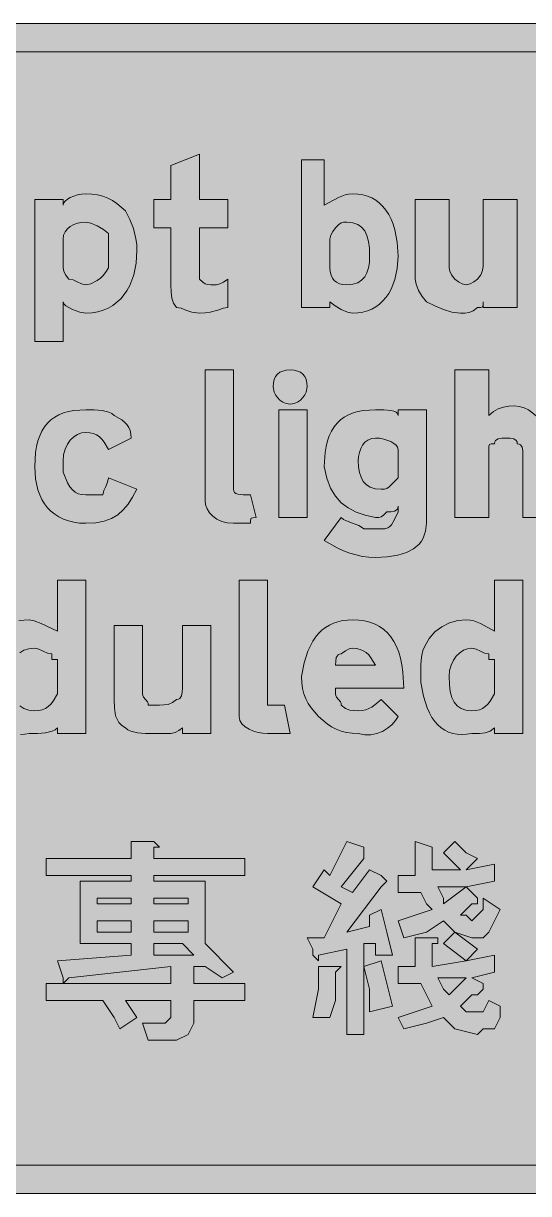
# Model space of a CAD drawing. Header units: metres. Extents: x 13 to 552, y 12 to 259.
# Drawn here: x 201.9 to 308.7, y 11.8 to 259 of the extents above; entities that cross this region are included whole.
import ezdxf

# ---------------------------------------------------------------- set-up
doc = ezdxf.new("R2010")
doc.units = ezdxf.units.M
doc.layers.add('FILL_BLACK_000000', color=7, linetype='Continuous', true_color=0x000000)
doc.layers.add('FILL_WHITE_FFFFFF', color=7, linetype='Continuous', true_color=0xffffff)

msp = doc.modelspace()

# ---------------------------------------------------------------- hatches: boundary and pattern name
at = {"layer": 'FILL_BLACK_000000', "true_color": 0x000000}
h = msp.add_hatch(color=7, dxfattribs=at)
h.dxf.hatch_style = 1
h.paths.add_polyline_path([(24.52, 11.82), (23.48, 11.98), (21.27, 12.66), (20.15, 13.17), (19.06, 13.78), (18.02, 14.52), (17.07, 15.36), (15.5, 17.18), (14.88, 18.12), (14.37, 19.11), (13.98, 20.15), (13.7, 21.27), (13.53, 22.46), (13.47, 23.76), (13.47, 246.96), (13.53, 248.26), (13.7, 249.45), (13.98, 250.57), (14.37, 251.61), (14.88, 252.6), (15.5, 253.54), (17.07, 255.36), (18.02, 256.2), (19.06, 256.93), (20.15, 257.55), (21.27, 258.06), (23.48, 258.73), (24.52, 258.9), (25.47, 258.96), (540.27, 258.96), (542.67, 258.81), (543.98, 258.45), (544.57, 258.16), (545.07, 257.76), (545.97, 257.55), (546.87, 257.01), (548.67, 255.36), (550.32, 253.56), (550.86, 252.66), (551.07, 251.76), (551.47, 251.26), (551.76, 250.67), (552.12, 249.36), (552.27, 246.96), (552.27, 23.76), (552.21, 22.46), (552.05, 21.27), (551.76, 20.15), (551.37, 19.11), (550.86, 18.12), (550.25, 17.18), (548.67, 15.36), (546.85, 13.78), (545.91, 13.17), (544.92, 12.66), (543.88, 12.27), (542.76, 11.98), (541.57, 11.82), (540.27, 11.76), (25.47, 11.76), (24.52, 11.82)])
h.paths.add_polyline_path([(543.12, 17.91), (544.15, 18.27), (545.07, 18.96), (545.76, 19.88), (546.12, 20.91), (546.25, 22.17), (546.27, 23.76), (546.27, 246.96), (546.27, 249.36), (546.22, 249.76), (546.08, 250.07), (545.67, 250.56), (545.26, 251.05), (545.12, 251.36), (545.07, 251.76), (544.15, 252.45), (543.12, 252.81), (541.86, 252.94), (540.27, 252.96), (25.47, 252.96), (23.07, 252.96), (21.87, 251.76), (20.99, 250.67), (20.22, 249.36), (19.68, 248.05), (19.47, 246.96), (19.47, 23.76), (19.49, 22.88), (19.62, 22.11), (19.98, 21.57), (20.27, 21.41), (20.67, 21.36), (20.69, 20.65), (20.82, 20.16), (21.18, 19.67), (21.87, 18.96), (22.77, 18.27), (23.67, 17.91), (24.57, 17.78), (25.47, 17.76), (540.27, 17.76), (541.86, 17.78), (543.12, 17.91)], flags=16)
h = msp.add_hatch(color=7, dxfattribs=at)
h.dxf.hatch_style = 1
h.paths.add_polyline_path([(245.07, 221.76), (245.07, 215.76), (239.07, 215.76), (239.07, 206.16), (239.07, 204.96), (239.78, 204.27), (240.27, 203.91), (240.76, 203.78), (241.47, 203.76), (242.67, 203.76), (243.42, 203.91), (244.19, 204.27), (245.07, 204.96), (245.07, 198.96), (244.13, 198.77), (242.97, 198.36), (241.36, 197.95), (240.31, 197.81), (239.07, 197.76), (237.48, 197.95), (236.22, 198.36), (235.19, 198.77), (234.27, 198.96), (233.58, 199.88), (233.22, 200.91), (233.09, 202.17), (233.07, 203.76), (233.07, 215.76), (229.47, 215.76), (229.47, 221.76), (233.07, 221.76), (233.07, 228.96), (239.07, 231.36), (239.07, 221.76), (245.07, 221.76)])
h = msp.add_hatch(color=7, dxfattribs=at)
h.dxf.hatch_style = 1
h.paths.add_polyline_path([(269.07, 198.51), (267.76, 199.28), (266.67, 200.16), (266.67, 198.96), (260.67, 198.96), (260.67, 230.16), (265.47, 230.16), (265.47, 220.56), (268.47, 222.21), (269.86, 222.75), (270.62, 222.91), (271.47, 222.96), (272.57, 222.9), (273.61, 222.74), (274.58, 222.46), (275.5, 222.08), (276.36, 221.59), (277.14, 221), (277.87, 220.3), (278.52, 219.51), (279.1, 218.62), (279.61, 217.63), (280.05, 216.54), (280.41, 215.37), (280.9, 212.74), (281.07, 209.76), (280.9, 207.18), (280.41, 204.85), (279.61, 202.8), (279.1, 201.89), (278.52, 201.06), (277.87, 200.32), (277.14, 199.66), (276.36, 199.09), (275.5, 198.62), (274.58, 198.25), (273.61, 197.98), (272.57, 197.82), (271.47, 197.76), (270.38, 197.97), (269.07, 198.51)])
h.paths.add_polyline_path([(272.54, 204.19), (273.37, 204.71), (274.02, 205.41), (274.5, 206.28), (274.83, 207.3), (275.01, 208.47), (275.07, 209.76), (275.01, 211.45), (274.83, 212.91), (274.5, 214.15), (274.02, 215.16), (273.37, 215.95), (272.54, 216.51), (271.51, 216.85), (270.27, 216.96), (269.56, 216.94), (269.07, 216.81), (268.58, 216.45), (267.87, 215.76), (267.27, 215.01), (266.86, 214.24), (266.67, 213.36), (266.67, 207.36), (266.73, 206.52), (266.9, 205.78), (267.18, 205.17), (267.57, 204.66), (268.08, 204.27), (268.7, 203.98), (269.43, 203.82), (270.27, 203.76), (271.51, 203.87), (272.54, 204.19)], flags=16)
h = msp.add_hatch(color=7, dxfattribs=at)
h.dxf.hatch_style = 1
h.paths.add_polyline_path([(225.2, 205.86), (224.82, 204.71), (224.35, 203.62), (223.8, 202.6), (223.17, 201.66), (222.45, 200.8), (221.65, 200.04), (220.77, 199.37), (219.8, 198.81), (218.74, 198.36), (217.6, 198.03), (216.38, 197.83), (215.07, 197.76), (213.81, 197.97), (212.22, 198.51), (210.85, 199.28), (210.43, 199.71), (210.27, 200.16), (210.27, 191.76), (204.27, 191.76), (204.27, 221.76), (210.27, 221.76), (210.27, 220.56), (210.38, 221.01), (210.68, 221.44), (211.16, 221.85), (211.77, 222.21), (213.31, 222.75), (214.17, 222.91), (215.07, 222.96), (216.37, 222.9), (217.56, 222.73), (218.68, 222.45), (219.72, 222.06), (220.71, 221.55), (221.65, 220.93), (223.47, 219.36), (224.35, 217.54), (225.12, 215.61), (225.66, 213.45), (225.82, 212.26), (225.87, 210.96), (225.7, 208.33), (225.2, 205.86)])
h.paths.add_polyline_path([(217.47, 204.66), (218.14, 205.17), (218.78, 205.78), (219.37, 206.52), (219.87, 207.36), (219.87, 208.56), (219.87, 213.36), (219.87, 214.56), (218.78, 215.44), (217.47, 216.21), (216.16, 216.75), (215.07, 216.96), (214.17, 216.9), (213.31, 216.73), (212.5, 216.45), (211.77, 216.06), (211.16, 215.55), (210.68, 214.93), (210.38, 214.2), (210.27, 213.36), (210.27, 207.36), (210.42, 206.61), (210.78, 205.84), (211.47, 204.96), (212.37, 204.77), (213.27, 204.36), (214.17, 203.95), (215.07, 203.76), (216.16, 203.98), (217.47, 204.66)], flags=16)
h = msp.add_hatch(color=7, dxfattribs=at)
h.dxf.hatch_style = 1
h.paths.add_polyline_path([(306.27, 221.76), (306.27, 198.96), (299.07, 198.96), (299.07, 200.16), (299.05, 199.47), (298.92, 199.11), (298.56, 198.98), (297.87, 198.96), (296.97, 198.27), (296.07, 197.91), (295.17, 197.78), (294.27, 197.76), (292.47, 197.97), (290.67, 198.51), (288.87, 199.28), (287.07, 200.16), (286.19, 201.25), (285.42, 202.56), (284.88, 203.87), (284.67, 204.96), (284.67, 221.76), (291.87, 221.76), (291.87, 207.36), (292.02, 206.61), (292.38, 205.84), (293.07, 204.96), (293.82, 204.36), (294.59, 203.95), (295.47, 203.76), (296.35, 203.95), (297.12, 204.36), (297.87, 204.96), (298.56, 205.86), (298.92, 206.76), (299.05, 207.66), (299.07, 208.56), (299.07, 221.76), (306.27, 221.76)])
h = msp.add_hatch(color=7, dxfattribs=at)
h.dxf.hatch_style = 1
h.paths.add_polyline_path([(246.27, 161.76), (246.27, 160.56), (246.33, 160.16), (246.5, 159.87), (246.78, 159.65), (247.17, 159.51), (248.3, 159.38), (249.87, 159.36), (251.07, 154.56), (250.38, 154.54), (250.02, 154.41), (249.89, 154.05), (249.87, 153.36), (246.27, 153.36), (244.98, 153.47), (243.81, 153.77), (242.79, 154.25), (241.92, 154.86), (241.22, 155.59), (240.7, 156.4), (240.38, 157.26), (240.27, 158.16), (240.27, 159.36), (240.27, 185.76), (246.27, 185.76), (246.27, 161.76)])
h = msp.add_hatch(color=7, dxfattribs=at)
h.dxf.hatch_style = 1
h.paths.add_polyline_path([(261.65, 181.09), (261.36, 180.49), (260.97, 179.91), (260.46, 179.38), (259.85, 178.95), (259.11, 178.67), (258.27, 178.56), (257.43, 178.67), (256.7, 178.95), (256.08, 179.38), (255.57, 179.91), (255.18, 180.49), (254.9, 181.09), (254.67, 182.16), (254.73, 183), (254.9, 183.73), (255.18, 184.35), (255.57, 184.86), (256.08, 185.25), (256.7, 185.53), (257.43, 185.7), (258.27, 185.76), (259.11, 185.7), (259.85, 185.53), (260.46, 185.25), (260.97, 184.86), (261.36, 184.35), (261.65, 183.73), (261.81, 183), (261.87, 182.16), (261.65, 181.09)])
h = msp.add_hatch(color=7, dxfattribs=at)
h.dxf.hatch_style = 1
h.paths.add_polyline_path([(301.22, 176.95), (302.26, 177.53), (303.35, 177.91), (304.47, 178.11), (305.59, 178.14), (306.68, 178.02), (307.72, 177.75), (308.67, 177.36), (310.92, 175.56), (311.88, 174.66), (312.16, 174.21), (312.27, 173.76), (312.67, 173.26), (312.96, 172.67), (313.32, 171.36), (313.47, 168.96), (313.47, 154.56), (307.47, 154.56), (307.47, 167.76), (307.45, 168.64), (307.32, 169.41), (306.96, 169.95), (306.67, 170.11), (306.27, 170.16), (306.22, 170.56), (306.06, 170.85), (305.52, 171.21), (304.75, 171.34), (303.87, 171.36), (302.99, 171.34), (302.22, 171.21), (301.68, 170.85), (301.52, 170.56), (301.47, 170.16), (300.78, 170.14), (300.42, 170.01), (300.29, 169.65), (300.27, 168.96), (300.27, 167.76), (300.27, 154.56), (293.07, 154.56), (293.07, 185.76), (300.27, 185.76), (300.27, 176.16), (301.22, 176.95)])
h = msp.add_hatch(color=7, dxfattribs=at)
h.dxf.hatch_style = 1
h.paths.add_polyline_path([(216.85, 177.34), (218.52, 177.21), (219.96, 176.85), (220.57, 176.56), (221.07, 176.16), (222.65, 175.24), (223.26, 174.75), (223.77, 174.21), (224.16, 173.62), (224.45, 172.95), (224.61, 172.21), (224.67, 171.36), (219.87, 168.96), (218.95, 170.53), (218.46, 171.15), (217.92, 171.66), (217.33, 172.05), (216.66, 172.33), (215.92, 172.5), (215.07, 172.56), (214.17, 172.45), (213.31, 172.13), (212.5, 171.61), (211.77, 170.91), (211.16, 170.04), (210.68, 169.02), (210.38, 167.85), (210.27, 166.56), (210.27, 165.36), (210.27, 164.16), (211.19, 161.89), (211.68, 161.06), (212.22, 160.41), (212.81, 159.93), (213.48, 159.6), (214.22, 159.42), (215.07, 159.36), (218.67, 159.36), (218.86, 160.26), (219.27, 161.16), (219.68, 162.06), (219.87, 162.96), (225.87, 160.56), (224.96, 158.87), (224.01, 157.41), (222.98, 156.17), (221.82, 155.16), (220.49, 154.37), (218.95, 153.81), (217.16, 153.47), (215.07, 153.36), (213.76, 153.42), (212.54, 153.58), (211.4, 153.85), (210.35, 154.22), (209.37, 154.69), (208.49, 155.26), (207.69, 155.92), (206.97, 156.66), (206.34, 157.49), (205.79, 158.4), (205.32, 159.39), (204.95, 160.45), (204.44, 162.78), (204.27, 165.36), (204.44, 168.29), (204.65, 169.59), (204.95, 170.78), (205.32, 171.87), (205.79, 172.85), (206.34, 173.73), (206.97, 174.51), (207.69, 175.19), (208.49, 175.78), (209.37, 176.27), (210.35, 176.67), (211.4, 176.97), (212.54, 177.19), (215.07, 177.36), (216.85, 177.34)])
h = msp.add_hatch(color=7, dxfattribs=at)
h.dxf.hatch_style = 1
h.paths.add_polyline_path([(255.87, 154.56), (255.87, 177.36), (261.87, 177.36), (261.87, 154.56), (255.87, 154.56)])
h = msp.add_hatch(color=7, dxfattribs=at)
h.dxf.hatch_style = 1
h.paths.add_polyline_path([(286.39, 150.21), (286.02, 149.56), (285.55, 148.97), (284.37, 147.96), (282.85, 147.17), (281, 146.61), (278.8, 146.27), (276.27, 146.16), (274.92, 146.22), (273.57, 146.38), (272.22, 146.67), (270.87, 147.06), (269.52, 147.57), (268.17, 148.18), (265.47, 149.76), (269.07, 154.56), (269.57, 154.16), (270.16, 153.85), (271.47, 153.36), (272.78, 152.87), (273.37, 152.56), (273.87, 152.16), (277.47, 152.16), (278.26, 152.22), (278.88, 152.38), (279.35, 152.67), (279.72, 153.06), (280.34, 154.18), (281.07, 155.76), (281.07, 156.96), (281.02, 156.56), (280.86, 156.27), (280.32, 155.91), (279.55, 155.78), (278.67, 155.76), (277.96, 155.07), (277.47, 154.71), (276.98, 154.58), (276.27, 154.56), (274.13, 155.07), (272.22, 155.74), (270.53, 156.61), (269.07, 157.71), (267.83, 159.1), (266.82, 160.8), (266.03, 162.88), (265.47, 165.36), (265.64, 168.29), (265.85, 169.59), (266.15, 170.78), (266.52, 171.87), (266.99, 172.85), (267.54, 173.73), (268.17, 174.51), (268.89, 175.19), (269.69, 175.78), (270.57, 176.27), (271.55, 176.67), (272.6, 176.97), (273.74, 177.19), (276.27, 177.36), (278.03, 177.34), (279.57, 177.21), (280.18, 177.07), (280.66, 176.85), (280.96, 176.56), (281.07, 176.16), (281.07, 177.36), (287.07, 177.36), (287.07, 153.36), (286.9, 151.67), (286.39, 150.21)])
h.paths.add_polyline_path([(280.66, 169.84), (280.18, 170.25), (279.57, 170.61), (278.03, 171.15), (277.17, 171.31), (276.27, 171.36), (275.43, 171.25), (274.7, 170.95), (274.08, 170.47), (273.57, 169.86), (273.18, 169.13), (272.9, 168.32), (272.73, 167.46), (272.67, 166.56), (272.73, 165.27), (272.91, 164.1), (273.24, 163.08), (273.72, 162.21), (274.37, 161.51), (275.2, 160.99), (276.23, 160.67), (277.47, 160.56), (278.18, 160.58), (278.67, 160.71), (279.16, 161.07), (279.87, 161.76), (281.07, 162.96), (281.07, 168.96), (280.96, 169.41), (280.66, 169.84)], flags=16)
h = msp.add_hatch(color=7, dxfattribs=at)
h.dxf.hatch_style = 1
h.paths.add_polyline_path([(215.07, 141.36), (215.07, 108.96), (209.07, 108.96), (209.07, 110.16), (208.57, 109.76), (207.96, 109.47), (206.52, 109.11), (204.85, 108.98), (203.07, 108.96), (202.17, 108.79), (201.28, 108.73), (200.39, 108.79), (199.53, 108.96), (198.68, 109.24), (197.86, 109.63), (197.07, 110.14), (196.32, 110.76), (195.61, 111.49), (194.95, 112.33), (194.34, 113.29), (193.79, 114.36), (193.3, 115.54), (192.88, 116.83), (192.54, 118.24), (192.27, 119.76), (192.27, 122.16), (192.27, 123.36), (192.83, 125.5), (193.62, 127.39), (194.63, 129.03), (195.87, 130.41), (197.33, 131.5), (199.02, 132.3), (200.93, 132.79), (203.07, 132.96), (204.18, 132.75), (205.62, 132.21), (209.07, 130.56), (209.07, 141.36), (215.07, 141.36)])
h.paths.add_polyline_path([(209.07, 124.56), (207.87, 124.56), (207.87, 125.76), (206.97, 125.95), (206.07, 126.36), (205.17, 126.77), (204.27, 126.96), (203.03, 126.85), (201.98, 126.53), (201.11, 126.01), (200.37, 125.31), (199.75, 124.44), (199.21, 123.42), (198.27, 120.96), (199.21, 117.81), (199.75, 116.57), (200.37, 115.56), (201.11, 114.77), (201.98, 114.21), (203.03, 113.87), (204.27, 113.76), (205.12, 113.82), (205.86, 113.98), (206.53, 114.27), (207.12, 114.66), (207.66, 115.17), (208.15, 115.78), (209.07, 117.36), (209.07, 122.16), (209.07, 124.56)], flags=16)
h = msp.add_hatch(color=7, dxfattribs=at)
h.dxf.hatch_style = 1
h.paths.add_polyline_path([(253.47, 116.16), (253.47, 114.96), (257.07, 114.96), (258.27, 108.96), (257.07, 108.96), (253.47, 108.96), (252.52, 109.02), (251.52, 109.18), (250.52, 109.47), (249.57, 109.86), (248.74, 110.37), (248.07, 110.98), (247.63, 111.72), (247.47, 112.56), (247.47, 113.76), (247.47, 114.96), (247.47, 141.36), (253.47, 141.36), (253.47, 116.16)])
h = msp.add_hatch(color=7, dxfattribs=at)
h.dxf.hatch_style = 1
h.paths.add_polyline_path([(307.47, 141.36), (307.47, 108.96), (301.47, 108.96), (301.47, 110.16), (300.55, 109.47), (299.52, 109.11), (298.26, 108.98), (296.67, 108.96), (295.57, 108.79), (294.53, 108.73), (293.55, 108.79), (292.62, 108.96), (291.75, 109.24), (290.93, 109.63), (290.17, 110.14), (289.47, 110.76), (288.82, 111.49), (288.23, 112.33), (287.7, 113.29), (287.22, 114.36), (286.43, 116.83), (285.87, 119.76), (285.87, 122.16), (285.87, 123.36), (285.93, 124.46), (286.09, 125.5), (286.34, 126.47), (286.7, 127.39), (287.64, 129.03), (288.87, 130.41), (290.32, 131.5), (291.95, 132.3), (293.68, 132.79), (295.47, 132.96), (296.32, 132.91), (297.08, 132.75), (298.47, 132.21), (301.47, 130.56), (301.47, 141.36), (307.47, 141.36)])
h.paths.add_polyline_path([(301.47, 124.56), (300.27, 124.56), (300.27, 125.76), (299.37, 125.95), (298.47, 126.36), (297.57, 126.77), (296.67, 126.96), (295.77, 126.85), (294.91, 126.53), (294.1, 126.01), (293.37, 125.31), (292.76, 124.44), (292.28, 123.42), (291.98, 122.25), (291.87, 120.96), (291.93, 119.27), (292.11, 117.81), (292.44, 116.57), (292.92, 115.56), (293.57, 114.77), (294.4, 114.21), (295.43, 113.87), (296.67, 113.76), (297.52, 113.82), (298.26, 113.98), (298.93, 114.27), (299.52, 114.66), (300.06, 115.17), (300.55, 115.78), (301.47, 117.36), (301.47, 122.16), (301.47, 124.56)], flags=16)
h = msp.add_hatch(color=7, dxfattribs=at)
h.dxf.hatch_style = 1
h.paths.add_polyline_path([(241.47, 131.76), (241.47, 108.96), (235.47, 108.96), (235.47, 110.16), (234.72, 109.56), (233.95, 109.15), (233.07, 108.96), (229.47, 108.96), (227.69, 108.98), (226.02, 109.11), (224.58, 109.47), (223.97, 109.76), (223.47, 110.16), (222.68, 110.66), (222.08, 111.27), (221.66, 111.95), (221.37, 112.71), (221.11, 114.38), (221.07, 116.16), (221.07, 131.76), (227.07, 131.76), (227.07, 118.56), (227.07, 117.36), (227.12, 116.96), (227.26, 116.65), (227.67, 116.16), (228.08, 115.67), (228.22, 115.36), (228.27, 114.96), (230.67, 114.96), (231.57, 114.98), (232.47, 115.11), (233.37, 115.47), (234.27, 116.16), (234.67, 116.21), (234.96, 116.37), (235.32, 116.91), (235.45, 117.68), (235.47, 118.56), (235.47, 131.76), (241.47, 131.76)])
h = msp.add_hatch(color=7, dxfattribs=at)
h.dxf.hatch_style = 1
h.paths.add_polyline_path([(267.87, 117.36), (267.92, 116.96), (268.06, 116.65), (268.47, 116.16), (268.88, 115.67), (269.02, 115.36), (269.07, 114.96), (269.97, 114.27), (270.87, 113.91), (271.77, 113.78), (272.67, 113.76), (273.52, 113.81), (274.26, 113.97), (275.52, 114.51), (276.55, 115.28), (277.47, 116.16), (281.07, 112.56), (280.51, 111.67), (279.76, 110.82), (278.83, 110.05), (277.77, 109.41), (276.59, 108.94), (275.33, 108.68), (274.02, 108.67), (272.67, 108.96), (271.37, 109.02), (270.18, 109.18), (269.06, 109.47), (268.02, 109.86), (267.03, 110.37), (266.09, 110.98), (264.27, 112.56), (262.7, 114.38), (262.08, 115.32), (261.57, 116.31), (261.18, 117.35), (260.9, 118.47), (260.73, 119.66), (260.67, 120.96), (261.23, 123.89), (262.02, 126.38), (263.03, 128.45), (263.62, 129.33), (264.27, 130.11), (264.97, 130.79), (265.73, 131.38), (266.55, 131.87), (267.42, 132.27), (268.35, 132.57), (269.33, 132.79), (271.47, 132.96), (272.78, 132.9), (274, 132.73), (275.14, 132.45), (276.2, 132.06), (277.17, 131.55), (278.05, 130.93), (278.85, 130.2), (279.57, 129.36), (280.2, 128.4), (280.75, 127.33), (281.22, 126.15), (281.6, 124.86), (281.89, 123.45), (282.1, 121.93), (282.27, 118.56), (267.87, 118.56), (267.87, 117.36)])
h.paths.add_polyline_path([(275.35, 124.93), (274.86, 125.55), (274.32, 126.06), (273.73, 126.45), (273.06, 126.73), (272.32, 126.9), (271.47, 126.96), (270.72, 126.81), (269.95, 126.45), (269.07, 125.76), (268.67, 125.71), (268.38, 125.55), (268.02, 125.01), (267.89, 124.24), (267.87, 123.36), (276.27, 123.36), (275.35, 124.93)], flags=16)
h = msp.add_hatch(color=7, dxfattribs=at)
h.dxf.hatch_style = 1
h.paths.add_polyline_path([(224.67, 77.76), (224.67, 78.96), (206.67, 78.96), (206.67, 82.56), (224.67, 82.56), (224.67, 86.16), (228.27, 86.16), (229.47, 86.16), (230.67, 84.96), (229.47, 84.96), (229.47, 83.76), (229.47, 82.56), (248.67, 82.56), (248.67, 78.96), (229.47, 78.96), (229.47, 77.76), (240.27, 77.76), (240.27, 64.56), (246.27, 58.56), (243.87, 57.36), (240.27, 59.76), (237.87, 59.76), (237.87, 56.16), (248.67, 56.16), (248.67, 52.56), (237.87, 52.56), (237.87, 50.16), (237.87, 47.76), (236.67, 45.36), (234.27, 44.16), (231.87, 44.16), (228.27, 44.16), (227.07, 47.76), (230.67, 47.76), (231.87, 47.76), (233.07, 48.96), (233.07, 50.16), (233.07, 52.56), (223.47, 52.56), (225.87, 48.96), (222.27, 46.56), (221.07, 48.96), (218.67, 52.56), (206.67, 52.56), (206.67, 56.16), (210.27, 56.16), (210.27, 57.36), (209.07, 60.96), (224.67, 62.16), (224.67, 64.56), (213.87, 64.56), (213.87, 77.76), (224.67, 77.76)])
h.paths.add_polyline_path([(233.07, 56.16), (233.07, 59.76), (211.47, 57.36), (210.27, 56.16), (233.07, 56.16)], flags=16)
h.paths.add_polyline_path([(235.47, 64.56), (229.47, 64.56), (229.47, 62.16), (237.87, 62.16), (235.47, 64.56)], flags=16)
h.paths.add_polyline_path([(236.67, 72.96), (236.67, 74.16), (229.47, 74.16), (229.47, 72.96), (236.67, 72.96)], flags=16)
h.paths.add_polyline_path([(229.47, 66.96), (236.67, 66.96), (236.67, 69.36), (229.47, 69.36), (229.47, 66.96)], flags=16)
h.paths.add_polyline_path([(217.47, 74.16), (217.47, 72.96), (224.67, 72.96), (224.67, 74.16), (217.47, 74.16)], flags=16)
h.paths.add_polyline_path([(224.67, 69.36), (217.47, 69.36), (217.47, 66.96), (224.67, 66.96), (224.67, 69.36)], flags=16)
h = msp.add_hatch(color=7, dxfattribs=at)
h.dxf.hatch_style = 1
h.paths.add_polyline_path([(273.87, 84.96), (273.87, 83.76), (273.87, 82.56), (269.07, 76.56), (271.47, 75.36), (275.07, 80.16), (277.47, 78.96), (278.67, 77.76), (277.47, 76.56), (270.27, 66.96), (275.07, 68.16), (275.07, 70.56), (277.47, 71.76), (278.67, 66.96), (279.87, 62.16), (276.27, 62.16), (276.27, 64.56), (273.87, 64.56), (273.87, 45.36), (270.27, 45.36), (270.27, 63.36), (264.27, 62.16), (264.27, 60.96), (263.07, 62.16), (263.07, 63.36), (261.87, 65.76), (265.47, 65.76), (269.07, 72.96), (263.07, 76.56), (265.47, 80.16), (266.67, 78.96), (270.27, 86.16), (273.87, 84.96)])
h = msp.add_hatch(color=7, dxfattribs=at)
h.dxf.hatch_style = 1
h.paths.add_polyline_path([(297.87, 72.96), (296.67, 72.96), (294.27, 70.56), (295.47, 70.56), (296.67, 69.36), (297.87, 70.56), (299.07, 71.76), (299.07, 74.16), (302.67, 71.76), (301.47, 69.36), (300.27, 66.96), (299.07, 65.76), (296.67, 65.76), (293.07, 66.96), (290.67, 69.36), (287.07, 66.96), (282.27, 65.76), (281.07, 69.36), (284.67, 70.56), (288.27, 71.76), (287.07, 72.96), (285.87, 75.36), (281.07, 75.36), (281.07, 78.96), (284.67, 78.96), (284.67, 82.56), (284.67, 86.16), (288.27, 84.96), (288.27, 83.76), (288.27, 81.36), (288.27, 80.16), (294.27, 80.16), (290.67, 83.76), (293.07, 86.16), (295.47, 83.76), (297.87, 82.56), (295.47, 80.16), (301.47, 81.36), (301.47, 77.76), (295.47, 76.56), (297.87, 74.16), (297.87, 72.96)])
h.paths.add_polyline_path([(289.47, 76.56), (290.67, 74.16), (290.67, 72.96), (295.47, 76.56), (289.47, 76.56)], flags=16)
h = msp.add_hatch(color=7, dxfattribs=at)
h.dxf.hatch_style = 1
h.paths.add_polyline_path([(295.47, 60.96), (290.67, 64.56), (293.07, 66.96), (297.87, 63.36), (295.47, 60.96)])
h = msp.add_hatch(color=7, dxfattribs=at)
h.dxf.hatch_style = 1
h.paths.add_polyline_path([(299.07, 56.16), (299.07, 54.96), (297.87, 53.76), (296.67, 53.76), (294.27, 51.36), (295.47, 50.16), (297.87, 50.16), (299.07, 50.16), (300.27, 52.56), (302.67, 51.36), (302.67, 48.96), (301.47, 46.56), (299.07, 46.56), (297.87, 45.36), (293.07, 46.56), (290.67, 48.96), (287.07, 47.76), (282.27, 46.56), (281.07, 48.96), (284.67, 50.16), (288.27, 51.36), (287.07, 53.76), (285.87, 56.16), (281.07, 56.16), (281.07, 59.76), (284.67, 59.76), (284.67, 63.36), (284.67, 65.76), (288.27, 65.76), (289.47, 65.76), (289.47, 64.56), (288.27, 64.56), (288.27, 63.36), (288.27, 62.16), (288.27, 59.76), (295.47, 60.96), (301.47, 62.16), (301.47, 58.56), (296.67, 57.36), (299.07, 56.16)])
h.paths.add_polyline_path([(291.87, 53.76), (295.47, 57.36), (289.47, 57.36), (290.67, 54.96), (291.87, 53.76)], flags=16)
h = msp.add_hatch(color=7, dxfattribs=at)
h.dxf.hatch_style = 1
h.paths.add_polyline_path([(267.87, 59.76), (269.07, 59.76), (267.87, 58.56), (267.87, 52.56), (266.67, 48.96), (263.07, 48.96), (264.27, 54.96), (264.27, 59.76), (266.67, 59.76), (267.87, 59.76)])
h = msp.add_hatch(color=7, dxfattribs=at)
h.dxf.hatch_style = 1
h.paths.add_polyline_path([(279.87, 51.36), (275.07, 50.16), (275.07, 54.96), (273.87, 59.76), (277.47, 60.96), (279.87, 51.36)])
at = {"layer": 'FILL_WHITE_FFFFFF', "true_color": 0xffffff}
h = msp.add_hatch(color=7, dxfattribs=at)
h.dxf.hatch_style = 1
h.paths.add_polyline_path([(540.27, 252.96), (542.67, 252.96), (543.07, 252.91), (543.38, 252.77), (543.87, 252.36), (544.36, 251.95), (544.67, 251.81), (545.07, 251.76), (545.12, 251.36), (545.26, 251.05), (545.67, 250.56), (546.08, 250.07), (546.22, 249.76), (546.27, 249.36), (546.27, 246.96), (546.27, 23.76), (546.25, 22.17), (546.12, 20.91), (545.76, 19.88), (545.07, 18.96), (544.67, 18.91), (544.36, 18.77), (543.87, 18.36), (543.38, 17.95), (543.07, 17.81), (542.67, 17.76), (540.27, 17.76), (25.47, 17.76), (24.57, 17.78), (23.67, 17.91), (22.77, 18.27), (21.87, 18.96), (21.18, 19.67), (20.82, 20.16), (20.69, 20.65), (20.67, 21.36), (20.27, 21.41), (19.98, 21.57), (19.62, 22.11), (19.49, 22.88), (19.47, 23.76), (19.47, 246.96), (19.58, 248.25), (19.9, 249.42), (20.42, 250.44), (21.12, 251.31), (21.99, 252.01), (23.01, 252.53), (24.18, 252.85), (25.47, 252.96), (540.27, 252.96)])

# ---------------------------------------------------------------- linework, layer by layer
at = {"layer": 'FILL_BLACK_000000', "lineweight": 0, "true_color": 0x000000}
for points in [[(25.47, 258.96), (540.27, 258.96)], [(540.27, 252.96), (25.47, 252.96), (23.07, 252.96), (21.87, 251.76), (20.99, 250.67), (20.22, 249.36), (19.68, 248.05), (19.47, 246.96), (19.47, 23.76), (19.49, 22.88), (19.62, 22.11), (19.98, 21.57), (20.27, 21.41), (20.67, 21.36), (20.69, 20.65), (20.82, 20.16), (21.18, 19.67), (21.87, 18.96), (22.77, 18.27), (23.67, 17.91), (24.57, 17.78), (25.47, 17.76), (540.27, 17.76)], [(313.47, 154.56), (307.47, 154.56), (307.47, 167.76), (307.45, 168.64), (307.32, 169.41), (306.96, 169.95), (306.67, 170.11), (306.27, 170.16), (306.22, 170.56), (306.06, 170.85), (305.52, 171.21), (304.75, 171.34), (303.87, 171.36), (302.99, 171.34), (302.22, 171.21), (301.68, 170.85), (301.52, 170.56), (301.47, 170.16), (300.78, 170.14), (300.42, 170.01), (300.29, 169.65), (300.27, 168.96), (300.27, 167.76), (300.27, 154.56), (293.07, 154.56), (293.07, 185.76), (300.27, 185.76), (300.27, 176.16), (301.22, 176.95), (302.26, 177.53), (303.35, 177.91), (304.47, 178.11), (305.59, 178.14), (306.68, 178.02), (307.72, 177.75), (308.67, 177.36), (310.92, 175.56)], [(200.93, 132.79), (203.07, 132.96), (204.18, 132.75), (205.62, 132.21), (209.07, 130.56), (209.07, 141.36), (215.07, 141.36), (215.07, 108.96), (209.07, 108.96), (209.07, 110.16), (208.57, 109.76), (207.96, 109.47), (206.52, 109.11), (204.85, 108.98), (203.07, 108.96), (202.17, 108.79), (201.28, 108.73)], [(201.11, 114.77), (201.98, 114.21), (203.03, 113.87), (204.27, 113.76), (205.12, 113.82), (205.86, 113.98), (206.53, 114.27), (207.12, 114.66), (207.66, 115.17), (208.15, 115.78), (209.07, 117.36), (209.07, 122.16), (209.07, 124.56), (207.87, 124.56), (207.87, 125.76), (206.97, 125.95), (206.07, 126.36), (205.17, 126.77), (204.27, 126.96), (203.03, 126.85), (201.98, 126.53), (201.11, 126.01)], [(540.27, 11.76), (25.47, 11.76)]]:
    msp.add_lwpolyline(points, dxfattribs=at)
for points in [[(245.07, 221.76), (245.07, 215.76), (239.07, 215.76), (239.07, 206.16), (239.07, 204.96), (239.78, 204.27), (240.27, 203.91), (240.76, 203.78), (241.47, 203.76), (242.67, 203.76), (243.42, 203.91), (244.19, 204.27), (245.07, 204.96), (245.07, 198.96), (244.13, 198.77), (242.97, 198.36), (241.36, 197.95), (240.31, 197.81), (239.07, 197.76), (237.48, 197.95), (236.22, 198.36), (235.19, 198.77), (234.27, 198.96), (233.58, 199.88), (233.22, 200.91), (233.09, 202.17), (233.07, 203.76), (233.07, 215.76), (229.47, 215.76), (229.47, 221.76), (233.07, 221.76), (233.07, 228.96), (239.07, 231.36), (239.07, 221.76)], [(269.07, 198.51), (267.76, 199.28), (266.67, 200.16), (266.67, 198.96), (260.67, 198.96), (260.67, 230.16), (265.47, 230.16), (265.47, 220.56), (268.47, 222.21), (269.86, 222.75), (270.62, 222.91), (271.47, 222.96), (272.57, 222.9), (273.61, 222.74), (274.58, 222.46), (275.5, 222.08), (276.36, 221.59), (277.14, 221), (277.87, 220.3), (278.52, 219.51), (279.1, 218.62), (279.61, 217.63), (280.05, 216.54), (280.41, 215.37), (280.9, 212.74), (281.07, 209.76), (280.9, 207.18), (280.41, 204.85), (279.61, 202.8), (279.1, 201.89), (278.52, 201.06), (277.87, 200.32), (277.14, 199.66), (276.36, 199.09), (275.5, 198.62), (274.58, 198.25), (273.61, 197.98), (272.57, 197.82), (271.47, 197.76), (270.38, 197.97)], [(225.2, 205.86), (224.82, 204.71), (224.35, 203.62), (223.8, 202.6), (223.17, 201.66), (222.45, 200.8), (221.65, 200.04), (220.77, 199.37), (219.8, 198.81), (218.74, 198.36), (217.6, 198.03), (216.38, 197.83), (215.07, 197.76), (213.81, 197.97), (212.22, 198.51), (210.85, 199.28), (210.43, 199.71), (210.27, 200.16), (210.27, 191.76), (204.27, 191.76), (204.27, 221.76), (210.27, 221.76), (210.27, 220.56), (210.38, 221.01), (210.68, 221.44), (211.16, 221.85), (211.77, 222.21), (213.31, 222.75), (214.17, 222.91), (215.07, 222.96), (216.37, 222.9), (217.56, 222.73), (218.68, 222.45), (219.72, 222.06), (220.71, 221.55), (221.65, 220.93), (223.47, 219.36), (224.35, 217.54), (225.12, 215.61), (225.66, 213.45), (225.82, 212.26), (225.87, 210.96), (225.7, 208.33)], [(306.27, 221.76), (306.27, 198.96), (299.07, 198.96), (299.07, 200.16), (299.05, 199.47), (298.92, 199.11), (298.56, 198.98), (297.87, 198.96), (296.97, 198.27), (296.07, 197.91), (295.17, 197.78), (294.27, 197.76), (292.47, 197.97), (290.67, 198.51), (288.87, 199.28), (287.07, 200.16), (286.19, 201.25), (285.42, 202.56), (284.88, 203.87), (284.67, 204.96), (284.67, 221.76), (291.87, 221.76), (291.87, 207.36), (292.02, 206.61), (292.38, 205.84), (293.07, 204.96), (293.82, 204.36), (294.59, 203.95), (295.47, 203.76), (296.35, 203.95), (297.12, 204.36), (297.87, 204.96), (298.56, 205.86), (298.92, 206.76), (299.05, 207.66), (299.07, 208.56), (299.07, 221.76)], [(217.47, 204.66), (218.14, 205.17), (218.78, 205.78), (219.37, 206.52), (219.87, 207.36), (219.87, 208.56), (219.87, 213.36), (219.87, 214.56), (218.78, 215.44), (217.47, 216.21), (216.16, 216.75), (215.07, 216.96), (214.17, 216.9), (213.31, 216.73), (212.5, 216.45), (211.77, 216.06), (211.16, 215.55), (210.68, 214.93), (210.38, 214.2), (210.27, 213.36), (210.27, 207.36), (210.42, 206.61), (210.78, 205.84), (211.47, 204.96), (212.37, 204.77), (213.27, 204.36), (214.17, 203.95), (215.07, 203.76), (216.16, 203.98)], [(272.54, 204.19), (273.37, 204.71), (274.02, 205.41), (274.5, 206.28), (274.83, 207.3), (275.01, 208.47), (275.07, 209.76), (275.01, 211.45), (274.83, 212.91), (274.5, 214.15), (274.02, 215.16), (273.37, 215.95), (272.54, 216.51), (271.51, 216.85), (270.27, 216.96), (269.56, 216.94), (269.07, 216.81), (268.58, 216.45), (267.87, 215.76), (267.27, 215.01), (266.86, 214.24), (266.67, 213.36), (266.67, 207.36), (266.73, 206.52), (266.9, 205.78), (267.18, 205.17), (267.57, 204.66), (268.08, 204.27), (268.7, 203.98), (269.43, 203.82), (270.27, 203.76), (271.51, 203.87)], [(246.27, 161.76), (246.27, 160.56), (246.33, 160.16), (246.5, 159.87), (246.78, 159.65), (247.17, 159.51), (248.3, 159.38), (249.87, 159.36), (251.07, 154.56), (250.38, 154.54), (250.02, 154.41), (249.89, 154.05), (249.87, 153.36), (246.27, 153.36), (244.98, 153.47), (243.81, 153.77), (242.79, 154.25), (241.92, 154.86), (241.22, 155.59), (240.7, 156.4), (240.38, 157.26), (240.27, 158.16), (240.27, 159.36), (240.27, 185.76), (246.27, 185.76)], [(261.65, 181.09), (261.36, 180.49), (260.97, 179.91), (260.46, 179.38), (259.85, 178.95), (259.11, 178.67), (258.27, 178.56), (257.43, 178.67), (256.7, 178.95), (256.08, 179.38), (255.57, 179.91), (255.18, 180.49), (254.9, 181.09), (254.67, 182.16), (254.73, 183), (254.9, 183.73), (255.18, 184.35), (255.57, 184.86), (256.08, 185.25), (256.7, 185.53), (257.43, 185.7), (258.27, 185.76), (259.11, 185.7), (259.85, 185.53), (260.46, 185.25), (260.97, 184.86), (261.36, 184.35), (261.65, 183.73), (261.81, 183), (261.87, 182.16)], [(216.85, 177.34), (218.52, 177.21), (219.96, 176.85), (220.57, 176.56), (221.07, 176.16), (222.65, 175.24), (223.26, 174.75), (223.77, 174.21), (224.16, 173.62), (224.45, 172.95), (224.61, 172.21), (224.67, 171.36), (219.87, 168.96), (218.95, 170.53), (218.46, 171.15), (217.92, 171.66), (217.33, 172.05), (216.66, 172.33), (215.92, 172.5), (215.07, 172.56), (214.17, 172.45), (213.31, 172.13), (212.5, 171.61), (211.77, 170.91), (211.16, 170.04), (210.68, 169.02), (210.38, 167.85), (210.27, 166.56), (210.27, 165.36), (210.27, 164.16), (211.19, 161.89), (211.68, 161.06), (212.22, 160.41), (212.81, 159.93), (213.48, 159.6), (214.22, 159.42), (215.07, 159.36), (218.67, 159.36), (218.86, 160.26), (219.27, 161.16), (219.68, 162.06), (219.87, 162.96), (225.87, 160.56), (224.96, 158.87), (224.01, 157.41), (222.98, 156.17), (221.82, 155.16), (220.49, 154.37), (218.95, 153.81), (217.16, 153.47), (215.07, 153.36), (213.76, 153.42), (212.54, 153.58), (211.4, 153.85), (210.35, 154.22), (209.37, 154.69), (208.49, 155.26), (207.69, 155.92), (206.97, 156.66), (206.34, 157.49), (205.79, 158.4), (205.32, 159.39), (204.95, 160.45), (204.44, 162.78), (204.27, 165.36), (204.44, 168.29), (204.65, 169.59), (204.95, 170.78), (205.32, 171.87), (205.79, 172.85), (206.34, 173.73), (206.97, 174.51), (207.69, 175.19), (208.49, 175.78), (209.37, 176.27), (210.35, 176.67), (211.4, 176.97), (212.54, 177.19), (215.07, 177.36)], [(255.87, 154.56), (255.87, 177.36), (261.87, 177.36), (261.87, 154.56)], [(286.39, 150.21), (286.02, 149.56), (285.55, 148.97), (284.37, 147.96), (282.85, 147.17), (281, 146.61), (278.8, 146.27), (276.27, 146.16), (274.92, 146.22), (273.57, 146.38), (272.22, 146.67), (270.87, 147.06), (269.52, 147.57), (268.17, 148.18), (265.47, 149.76), (269.07, 154.56), (269.57, 154.16), (270.16, 153.85), (271.47, 153.36), (272.78, 152.87), (273.37, 152.56), (273.87, 152.16), (277.47, 152.16), (278.26, 152.22), (278.88, 152.38), (279.35, 152.67), (279.72, 153.06), (280.34, 154.18), (281.07, 155.76), (281.07, 156.96), (281.02, 156.56), (280.86, 156.27), (280.32, 155.91), (279.55, 155.78), (278.67, 155.76), (277.96, 155.07), (277.47, 154.71), (276.98, 154.58), (276.27, 154.56), (274.13, 155.07), (272.22, 155.74), (270.53, 156.61), (269.07, 157.71), (267.83, 159.1), (266.82, 160.8), (266.03, 162.88), (265.47, 165.36), (265.64, 168.29), (265.85, 169.59), (266.15, 170.78), (266.52, 171.87), (266.99, 172.85), (267.54, 173.73), (268.17, 174.51), (268.89, 175.19), (269.69, 175.78), (270.57, 176.27), (271.55, 176.67), (272.6, 176.97), (273.74, 177.19), (276.27, 177.36), (278.03, 177.34), (279.57, 177.21), (280.18, 177.07), (280.66, 176.85), (280.96, 176.56), (281.07, 176.16), (281.07, 177.36), (287.07, 177.36), (287.07, 153.36), (286.9, 151.67)], [(280.66, 169.84), (280.18, 170.25), (279.57, 170.61), (278.03, 171.15), (277.17, 171.31), (276.27, 171.36), (275.43, 171.25), (274.7, 170.95), (274.08, 170.47), (273.57, 169.86), (273.18, 169.13), (272.9, 168.32), (272.73, 167.46), (272.67, 166.56), (272.73, 165.27), (272.91, 164.1), (273.24, 163.08), (273.72, 162.21), (274.37, 161.51), (275.2, 160.99), (276.23, 160.67), (277.47, 160.56), (278.18, 160.58), (278.67, 160.71), (279.16, 161.07), (279.87, 161.76), (281.07, 162.96), (281.07, 168.96), (280.96, 169.41)], [(253.47, 116.16), (253.47, 114.96), (257.07, 114.96), (258.27, 108.96), (257.07, 108.96), (253.47, 108.96), (252.52, 109.02), (251.52, 109.18), (250.52, 109.47), (249.57, 109.86), (248.74, 110.37), (248.07, 110.98), (247.63, 111.72), (247.47, 112.56), (247.47, 113.76), (247.47, 114.96), (247.47, 141.36), (253.47, 141.36)], [(307.47, 141.36), (307.47, 108.96), (301.47, 108.96), (301.47, 110.16), (300.55, 109.47), (299.52, 109.11), (298.26, 108.98), (296.67, 108.96), (295.57, 108.79), (294.53, 108.73), (293.55, 108.79), (292.62, 108.96), (291.75, 109.24), (290.93, 109.63), (290.17, 110.14), (289.47, 110.76), (288.82, 111.49), (288.23, 112.33), (287.7, 113.29), (287.22, 114.36), (286.43, 116.83), (285.87, 119.76), (285.87, 122.16), (285.87, 123.36), (285.93, 124.46), (286.09, 125.5), (286.34, 126.47), (286.7, 127.39), (287.64, 129.03), (288.87, 130.41), (290.32, 131.5), (291.95, 132.3), (293.68, 132.79), (295.47, 132.96), (296.32, 132.91), (297.08, 132.75), (298.47, 132.21), (301.47, 130.56), (301.47, 141.36)], [(241.47, 131.76), (241.47, 108.96), (235.47, 108.96), (235.47, 110.16), (234.72, 109.56), (233.95, 109.15), (233.07, 108.96), (229.47, 108.96), (227.69, 108.98), (226.02, 109.11), (224.58, 109.47), (223.97, 109.76), (223.47, 110.16), (222.68, 110.66), (222.08, 111.27), (221.66, 111.95), (221.37, 112.71), (221.11, 114.38), (221.07, 116.16), (221.07, 131.76), (227.07, 131.76), (227.07, 118.56), (227.07, 117.36), (227.12, 116.96), (227.26, 116.65), (227.67, 116.16), (228.08, 115.67), (228.22, 115.36), (228.27, 114.96), (230.67, 114.96), (231.57, 114.98), (232.47, 115.11), (233.37, 115.47), (234.27, 116.16), (234.67, 116.21), (234.96, 116.37), (235.32, 116.91), (235.45, 117.68), (235.47, 118.56), (235.47, 131.76)], [(267.87, 117.36), (267.92, 116.96), (268.06, 116.65), (268.47, 116.16), (268.88, 115.67), (269.02, 115.36), (269.07, 114.96), (269.97, 114.27), (270.87, 113.91), (271.77, 113.78), (272.67, 113.76), (273.52, 113.81), (274.26, 113.97), (275.52, 114.51), (276.55, 115.28), (277.47, 116.16), (281.07, 112.56), (280.51, 111.67), (279.76, 110.82), (278.83, 110.05), (277.77, 109.41), (276.59, 108.94), (275.33, 108.68), (274.02, 108.67), (272.67, 108.96), (271.37, 109.02), (270.18, 109.18), (269.06, 109.47), (268.02, 109.86), (267.03, 110.37), (266.09, 110.98), (264.27, 112.56), (262.7, 114.38), (262.08, 115.32), (261.57, 116.31), (261.18, 117.35), (260.9, 118.47), (260.73, 119.66), (260.67, 120.96), (261.23, 123.89), (262.02, 126.38), (263.03, 128.45), (263.62, 129.33), (264.27, 130.11), (264.97, 130.79), (265.73, 131.38), (266.55, 131.87), (267.42, 132.27), (268.35, 132.57), (269.33, 132.79), (271.47, 132.96), (272.78, 132.9), (274, 132.73), (275.14, 132.45), (276.2, 132.06), (277.17, 131.55), (278.05, 130.93), (278.85, 130.2), (279.57, 129.36), (280.2, 128.4), (280.75, 127.33), (281.22, 126.15), (281.6, 124.86), (281.89, 123.45), (282.1, 121.93), (282.27, 118.56), (267.87, 118.56)], [(275.35, 124.93), (274.86, 125.55), (274.32, 126.06), (273.73, 126.45), (273.06, 126.73), (272.32, 126.9), (271.47, 126.96), (270.72, 126.81), (269.95, 126.45), (269.07, 125.76), (268.67, 125.71), (268.38, 125.55), (268.02, 125.01), (267.89, 124.24), (267.87, 123.36), (276.27, 123.36)], [(301.47, 124.56), (300.27, 124.56), (300.27, 125.76), (299.37, 125.95), (298.47, 126.36), (297.57, 126.77), (296.67, 126.96), (295.77, 126.85), (294.91, 126.53), (294.1, 126.01), (293.37, 125.31), (292.76, 124.44), (292.28, 123.42), (291.98, 122.25), (291.87, 120.96), (291.93, 119.27), (292.11, 117.81), (292.44, 116.57), (292.92, 115.56), (293.57, 114.77), (294.4, 114.21), (295.43, 113.87), (296.67, 113.76), (297.52, 113.82), (298.26, 113.98), (298.93, 114.27), (299.52, 114.66), (300.06, 115.17), (300.55, 115.78), (301.47, 117.36), (301.47, 122.16)], [(224.67, 77.76), (224.67, 78.96), (206.67, 78.96), (206.67, 82.56), (224.67, 82.56), (224.67, 86.16), (228.27, 86.16), (229.47, 86.16), (230.67, 84.96), (229.47, 84.96), (229.47, 83.76), (229.47, 82.56), (248.67, 82.56), (248.67, 78.96), (229.47, 78.96), (229.47, 77.76), (240.27, 77.76), (240.27, 64.56), (246.27, 58.56), (243.87, 57.36), (240.27, 59.76), (237.87, 59.76), (237.87, 56.16), (248.67, 56.16), (248.67, 52.56), (237.87, 52.56), (237.87, 50.16), (237.87, 47.76), (236.67, 45.36), (234.27, 44.16), (231.87, 44.16), (228.27, 44.16), (227.07, 47.76), (230.67, 47.76), (231.87, 47.76), (233.07, 48.96), (233.07, 50.16), (233.07, 52.56), (223.47, 52.56), (225.87, 48.96), (222.27, 46.56), (221.07, 48.96), (218.67, 52.56), (206.67, 52.56), (206.67, 56.16), (210.27, 56.16), (210.27, 57.36), (209.07, 60.96), (224.67, 62.16), (224.67, 64.56), (213.87, 64.56), (213.87, 77.76)], [(273.87, 84.96), (273.87, 83.76), (273.87, 82.56), (269.07, 76.56), (271.47, 75.36), (275.07, 80.16), (277.47, 78.96), (278.67, 77.76), (277.47, 76.56), (270.27, 66.96), (275.07, 68.16), (275.07, 70.56), (277.47, 71.76), (278.67, 66.96), (279.87, 62.16), (276.27, 62.16), (276.27, 64.56), (273.87, 64.56), (273.87, 45.36), (270.27, 45.36), (270.27, 63.36), (264.27, 62.16), (264.27, 60.96), (263.07, 62.16), (263.07, 63.36), (261.87, 65.76), (265.47, 65.76), (269.07, 72.96), (263.07, 76.56), (265.47, 80.16), (266.67, 78.96), (270.27, 86.16)], [(297.87, 72.96), (296.67, 72.96), (294.27, 70.56), (295.47, 70.56), (296.67, 69.36), (297.87, 70.56), (299.07, 71.76), (299.07, 74.16), (302.67, 71.76), (301.47, 69.36), (300.27, 66.96), (299.07, 65.76), (296.67, 65.76), (293.07, 66.96), (290.67, 69.36), (287.07, 66.96), (282.27, 65.76), (281.07, 69.36), (284.67, 70.56), (288.27, 71.76), (287.07, 72.96), (285.87, 75.36), (281.07, 75.36), (281.07, 78.96), (284.67, 78.96), (284.67, 82.56), (284.67, 86.16), (288.27, 84.96), (288.27, 83.76), (288.27, 81.36), (288.27, 80.16), (294.27, 80.16), (290.67, 83.76), (293.07, 86.16), (295.47, 83.76), (297.87, 82.56), (295.47, 80.16), (301.47, 81.36), (301.47, 77.76), (295.47, 76.56), (297.87, 74.16)], [(217.47, 74.16), (217.47, 72.96), (224.67, 72.96), (224.67, 74.16)], [(236.67, 72.96), (236.67, 74.16), (229.47, 74.16), (229.47, 72.96)], [(289.47, 76.56), (290.67, 74.16), (290.67, 72.96), (295.47, 76.56)], [(224.67, 69.36), (217.47, 69.36), (217.47, 66.96), (224.67, 66.96)], [(229.47, 66.96), (236.67, 66.96), (236.67, 69.36), (229.47, 69.36)], [(295.47, 60.96), (290.67, 64.56), (293.07, 66.96), (297.87, 63.36)], [(235.47, 64.56), (229.47, 64.56), (229.47, 62.16), (237.87, 62.16)], [(299.07, 56.16), (299.07, 54.96), (297.87, 53.76), (296.67, 53.76), (294.27, 51.36), (295.47, 50.16), (297.87, 50.16), (299.07, 50.16), (300.27, 52.56), (302.67, 51.36), (302.67, 48.96), (301.47, 46.56), (299.07, 46.56), (297.87, 45.36), (293.07, 46.56), (290.67, 48.96), (287.07, 47.76), (282.27, 46.56), (281.07, 48.96), (284.67, 50.16), (288.27, 51.36), (287.07, 53.76), (285.87, 56.16), (281.07, 56.16), (281.07, 59.76), (284.67, 59.76), (284.67, 63.36), (284.67, 65.76), (288.27, 65.76), (289.47, 65.76), (289.47, 64.56), (288.27, 64.56), (288.27, 63.36), (288.27, 62.16), (288.27, 59.76), (295.47, 60.96), (301.47, 62.16), (301.47, 58.56), (296.67, 57.36)], [(233.07, 56.16), (233.07, 59.76), (211.47, 57.36), (210.27, 56.16)], [(267.87, 59.76), (269.07, 59.76), (267.87, 58.56), (267.87, 52.56), (266.67, 48.96), (263.07, 48.96), (264.27, 54.96), (264.27, 59.76), (266.67, 59.76)], [(279.87, 51.36), (275.07, 50.16), (275.07, 54.96), (273.87, 59.76), (277.47, 60.96)], [(291.87, 53.76), (295.47, 57.36), (289.47, 57.36), (290.67, 54.96)]]:
    msp.add_lwpolyline(points, close=True, dxfattribs=at)
at = {"layer": 'FILL_WHITE_FFFFFF', "lineweight": 0, "true_color": 0xffffff}
for points in [[(25.47, 252.96), (540.27, 252.96)], [(540.27, 17.76), (25.47, 17.76)]]:
    msp.add_lwpolyline(points, dxfattribs=at)

doc.saveas('drawing.dxf')
